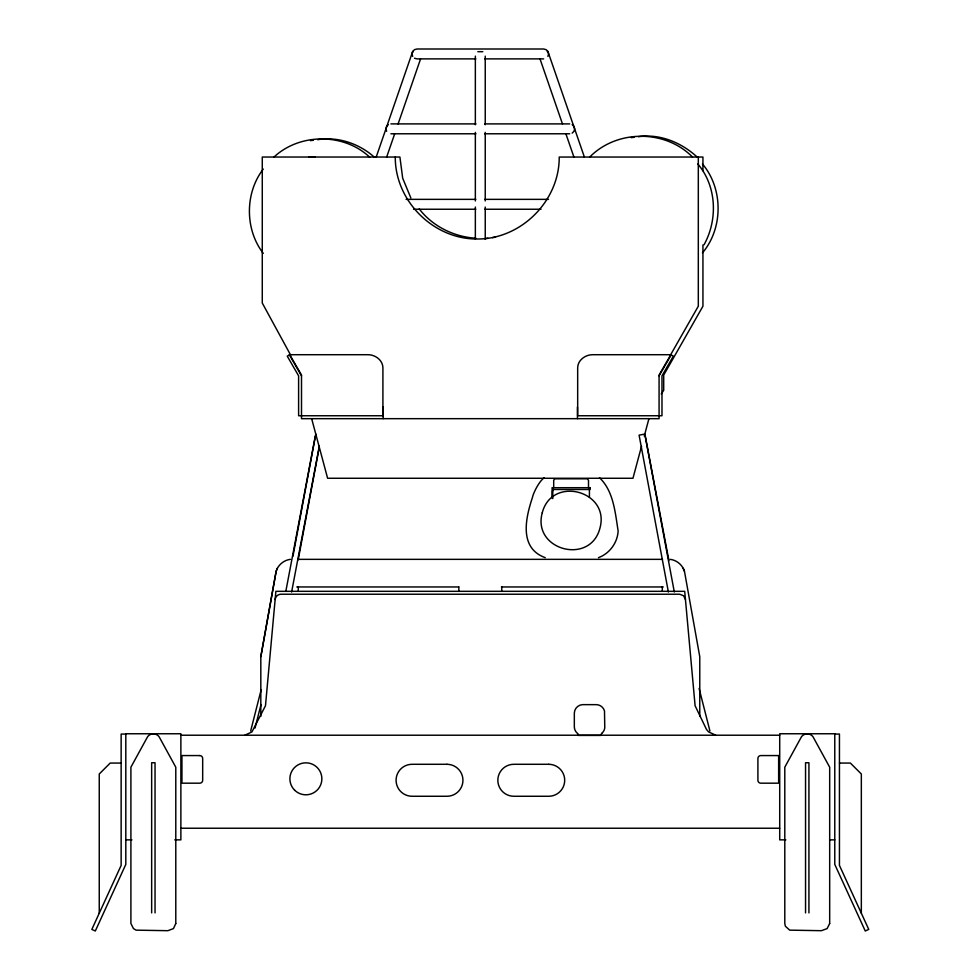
<?xml version="1.0" encoding="UTF-8"?>
<svg xmlns="http://www.w3.org/2000/svg" width="980" height="980" viewBox="0 0 980 980"><rect width="100%" height="100%" fill="white"/><g stroke="black" fill="none" stroke-linecap="round" stroke-linejoin="round"><path stroke-width="1.47" d="M260.815 716.429L260.815 656.735L276.115 571.328C278.038 564.97 283.832 560.131 290.423 559.347M260.815 656.735L276.152 571.291L277.365 568.29M292.959 556.224L315.781 434.079M298.214 559.801L319.284 447.002M285.817 591.369L315.315 436.088M291.611 592.006L297.7 560.009M297.932 558.759L319.321 446.133M250.672 730.945L261.109 689.945M255.033 728.018L260.999 704.583M547.906 56.411L548.567 53.937L547.906 51.475L546.093 49.662L543.618 49L416.966 49L414.491 49.662L412.678 51.475L376.21 157.021M641.533 446.28L632.97 478.265L327.614 478.265L311.652 418.668M644.264 436.112L648.932 418.668M386.622 157.168L394.597 134.076M398.088 123.97L420.53 59.033M704.044 244.767C717.948 219.716 716.723 186.127 697.833 163.991M670.394 355.201L698.311 306.213L698.311 157.033M659.075 375.842L671.263 354.711L592.778 354.711C585.464 354.613 577.796 360.04 577.673 367.794L577.673 415.753L661.978 415.753L661.978 375.842L673.333 356.169L670.822 354.711L659.075 375.058L659.075 418.668L301.509 418.668L301.509 375.058L289.762 354.711L287.25 356.169L298.606 375.842L298.606 415.753L382.911 415.753L382.911 367.794C382.788 360.04 375.12 354.613 367.806 354.711L289.321 354.711L301.509 375.842M661.243 394.021L663.705 390.322L663.705 375.058L702.942 306.213L702.942 244.988M263.277 169.087C244.792 192.901 244.792 229.541 263.277 253.342M702.464 252.864C723.301 228.291 723.301 188.564 702.464 163.991M544.28 477.664C538.473 481.878 533.083 493.785 532.373 497.742C525.513 518.31 518.849 548.151 545.235 557.657M388.423 124.558L386.61 126.371L385.949 128.846L386.61 131.32M572.161 133.121L573.974 131.32L574.635 128.846L573.974 126.371L572.161 124.558M273.861 157.168C299.757 132.876 343.796 132.876 369.693 157.168M589.727 157.033C617.057 129.36 665.163 129.36 692.505 157.033M598.486 557.657C609.597 553.565 617.547 542.749 618.135 530.927C615.171 512.687 613.676 491.188 599.49 477.701M244.829 735.221L251.921 731.938L265.482 705.747L275.882 591.32L684.702 591.32L695.102 705.747L706.543 729.549L708.663 731.938L715.755 735.221M547.269 51.683L547.906 51.475L584.374 157.021M308.933 157.033L315.021 157.033M310.501 140.642L313.392 140.263M317.728 139.687C337.904 136.355 359.231 143.595 374.323 157.168M631.279 137.653L634.17 137.274M638.507 136.71C659.883 133.488 681.541 142.651 697.135 157.033M484.892 238.618L487.918 238.214M492.462 237.626L495.5 237.221M477.824 51.683L482.76 51.683M475.827 58.886L416.966 58.886L414.491 58.224M484.757 58.886L543.618 58.886M390.898 123.897L475.949 123.897M484.635 123.897L569.699 123.897M390.898 133.782L475.949 133.782M484.635 133.782L569.699 133.782M406.112 199.357L475.815 199.357M484.769 199.357L548.494 199.357M413.585 209.242L475.815 209.242M484.769 209.242L541.021 209.242M552.793 490.76L551.924 490.76L551.924 497.901M298.079 559.347L662.505 559.347M296.793 586.959L458.64 586.959M501.393 586.959L663.24 586.959M125.808 734.069L121.14 734.069L121.14 865.401L91.838 929.408L95.317 931L125.808 864.409L125.808 733.763L180.871 733.763L180.871 839.86L174.758 839.86M834.776 734.069L839.444 734.069L839.444 865.401L868.745 929.408L865.267 931L834.776 864.409L834.776 733.763L779.713 733.763L779.713 839.86L785.825 839.86M180.871 735.221L779.713 735.221M121.14 763.065L110.201 763.065L99.249 774.004L99.249 913.201M839.444 763.065L850.383 763.065L861.334 774.004L861.334 913.201M180.871 828.235L779.713 828.235M125.808 839.86L131.933 839.86M830.183 839.86L834.776 839.86M475.802 238.214C454.071 236.94 432.511 226.27 419.244 208.924M670.161 559.347C676.751 560.131 682.545 564.97 684.469 571.328L699.769 656.735L699.769 716.429M413.315 51.683L412.678 51.475L412.017 53.937L412.678 56.411M290.619 355.054L262.273 303.028L262.273 157.033L399.913 157.033L402.694 178.238L410.877 198.009M683.219 568.29L684.432 571.291M540.054 59.033L562.495 123.97M565.987 134.076L573.962 157.168M685.449 599.515L683.575 595.754L679.655 594.223L280.929 594.223A5.856 5.856 0 0 0 275.135 599.515M699.095 688.475L709.912 730.945M645.269 436.088L668.936 560.67M674.301 591.969L644.803 434.079L639.095 435.145L668.385 592.006M395.271 157.033C394.989 200.9 433.356 239.279 477.223 239.01C521.103 239.304 559.494 200.937 559.225 157.057L702.942 157.033L702.942 170.704M808.929 912.895L808.929 762.746L805.548 762.746L805.548 912.895M662.296 586.763L662.296 591.357M589.421 489.486L589.421 497.093M588.502 487.709L588.502 480.151L587.155 478.804L555.048 478.804L553.7 480.151L553.7 487.709M577.441 407.031L577.441 418.668M552.793 489.486L552.793 498.612M501.748 586.763L501.748 591.357M485.235 56.13L485.235 124.73M485.235 132.361L485.235 200.961M485.235 207.05L485.235 239.071M475.349 56.13L475.349 124.73M475.349 132.361L475.349 200.961M475.349 207.05L475.349 239.071M458.836 586.763L458.836 591.357M383.143 407.031L383.143 418.668M298.288 586.763L298.288 591.357M155.036 912.895L155.036 762.746L151.655 762.746L151.655 912.895M542.271 512.736C531.858 550.062 590.291 565.717 599.932 528.183C610.344 490.858 551.924 475.202 542.271 512.736M175.788 923.491L173.472 928.587L167.874 930.694L136.11 930.155L133.464 928.599L130.904 923.491L130.904 767.205L146.841 738.111C149.021 732.513 157.67 732.513 159.85 738.111L175.788 767.205L175.788 923.491M829.68 923.491L827.12 928.599L821.387 930.694L789.684 930.143L785.397 926.247L784.796 923.491L784.796 767.205L800.734 738.111C802.926 732.513 811.563 732.513 813.743 738.111L829.68 767.205L829.68 923.491M601.622 733.481L600.777 735.417L578.384 735.417L578.041 733.836A8.759 8.734 0 0 1 574.329 726.707L574.329 713.048A8.722 8.685 0 0 1 582.475 704.645L596.698 704.657A8.71 8.673 0 0 1 604.501 710.953L604.77 727.895A8.832 8.796 0 0 1 601.622 733.481M590.119 487.709L552.083 487.709L552.083 489.486L590.119 489.486L590.119 487.709M199.773 755.568L181.937 755.568L181.937 783.179L199.773 783.179A2.903 2.903 0 0 0 202.676 780.276L202.676 758.471A2.903 2.903 0 0 0 199.773 755.568M778.647 755.568L760.811 755.568A2.903 2.903 0 0 0 757.908 758.471L757.908 780.276A2.903 2.903 0 0 0 760.811 783.179L778.647 783.179L778.647 755.568M446.954 764.29L412.066 764.29A15.986 15.986 0 0 0 396.079 780.276A15.986 15.986 0 0 0 412.066 796.262L446.954 796.262A15.986 15.986 0 0 0 462.94 780.276A15.986 15.986 0 0 0 446.954 764.29M548.714 764.29L513.826 764.29A15.986 15.986 0 0 0 497.84 780.276A15.986 15.986 0 0 0 513.826 796.262L548.714 796.262A15.986 15.986 0 0 0 564.701 780.276A15.986 15.986 0 0 0 548.714 764.29M294.576 790.125A15.986 15.986 0 0 0 321.318 782.959A15.986 15.986 0 0 0 301.742 763.371A15.986 15.986 0 0 0 294.576 790.125"/></g></svg>
